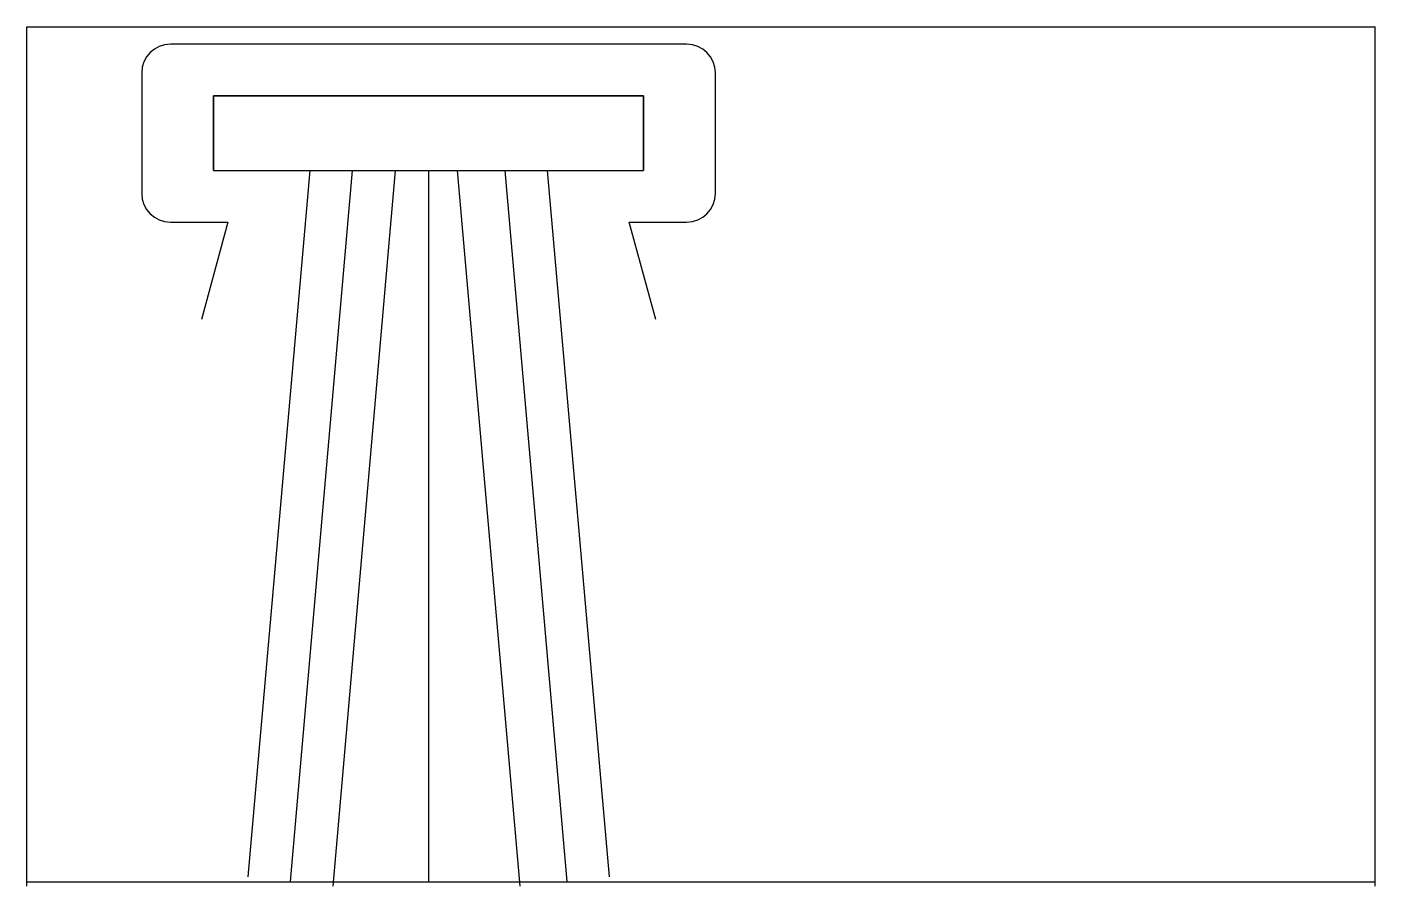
# Model space of a CAD drawing. Extents: x 0 to 23.5, y -15 to 0.
import ezdxf

# ---------------------------------------------------------------- set-up
doc = ezdxf.new("R2010")
doc.units = 0
doc.layers.get('0').update_dxf_attribs({"linetype": 'CONTINUOUS'})

msp = doc.modelspace()

# ---------------------------------------------------------------- linework, layer by layer
at = {"linetype": 'CONTINUOUS'}
for p, q in [((0, -14.97), (0, 0)), ((0, 0), (23.5, 0)), ((23.5, -14.97), (23.5, 0)), ((11.5, -0.3), (2.5, -0.3)), ((2, -0.8), (2, -2.9)), ((12, -2.9), (12, -0.8)), ((3.25, -2.5), (3.25, -1.2)), ((3.25, -1.2), (10.75, -1.2)), ((10.75, -1.2), (3.25, -1.2)), ((3.25, -1.2), (3.25, -2.5)), ((10.75, -1.2), (10.75, -2.5)), ((10.75, -2.5), (10.75, -1.2)), ((3.25, -2.5), (10.75, -2.5)), ((4.93, -2.5), (3.85, -14.81)), ((5.67, -2.5), (4.59, -14.89)), ((6.42, -2.5), (5.33, -14.97)), ((7, -2.5), (7, -14.9)), ((7.5, -2.5), (8.59, -14.97)), ((8.33, -2.5), (9.41, -14.89)), ((9.07, -2.5), (10.15, -14.81)), ((2.5, -3.4), (3.5, -3.4)), ((3.5, -3.4), (3.04, -5.1)), ((10.96, -5.1), (10.5, -3.4)), ((10.5, -3.4), (11.5, -3.4)), ((23.5, -14.9), (0, -14.9))]:
    msp.add_line(p, q, dxfattribs=at)
for centre, start, end in [((2.5, -0.8), 90, 180), ((11.5, -0.8), 0, 90), ((2.5, -2.9), 180, 270), ((11.5, -2.9), 270, 0)]:
    msp.add_arc(centre, 0.5, start, end, dxfattribs=at)

doc.saveas('drawing.dxf')
